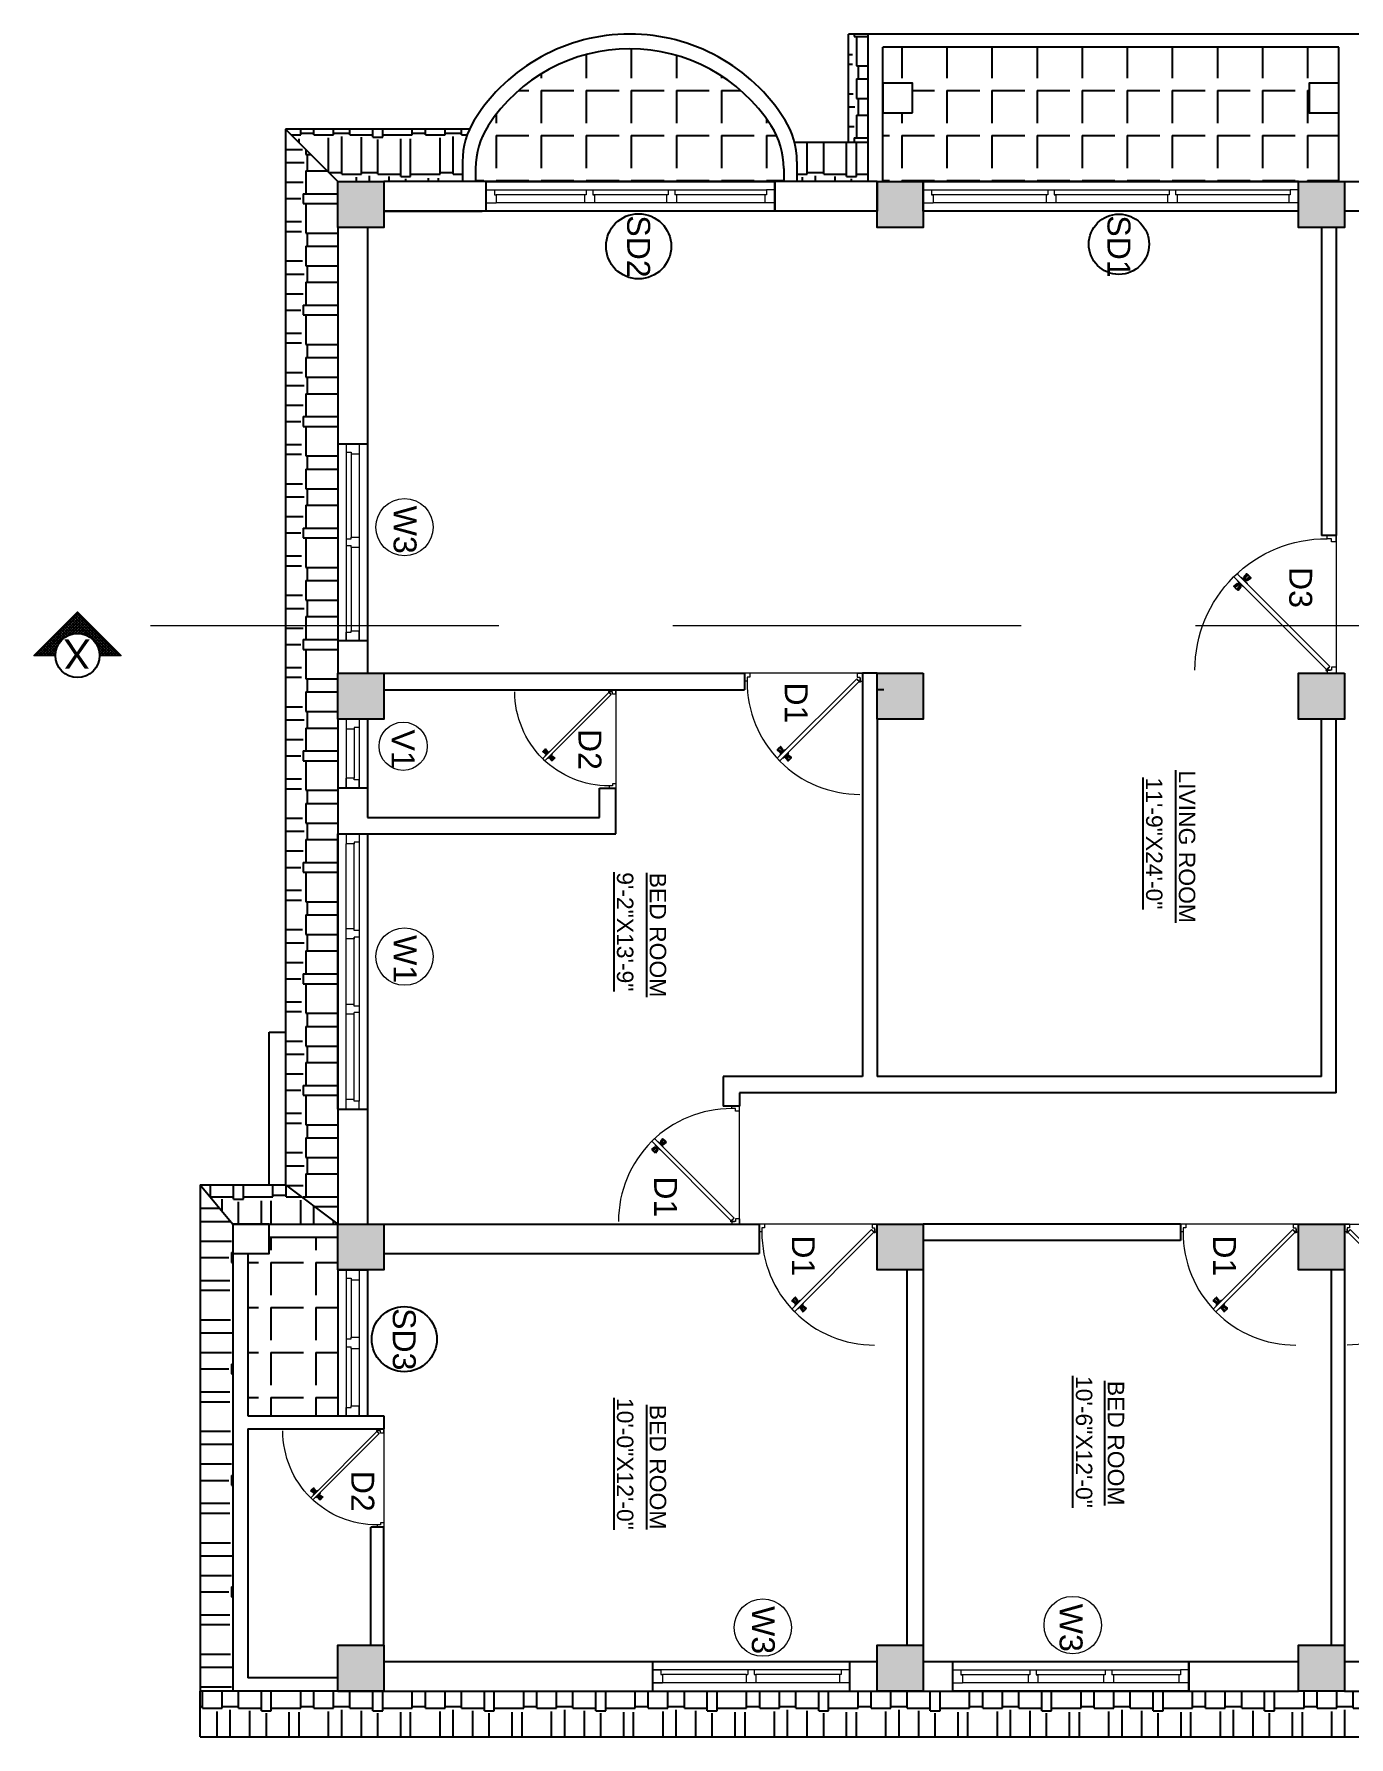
# Model space of a CAD drawing. Header units: inches. Extents: x 1397 to 20304, y -27267 to -746.
# Drawn here: x 16052 to 16453, y -18930 to -18411 of the extents above; entities that cross this region are included whole.
import ezdxf

# ---------------------------------------------------------------- set-up
doc = ezdxf.new("R2010")
doc.units = ezdxf.units.IN
doc.header["$LTSCALE"] = 17
doc.header["$MEASUREMENT"] = 0
doc.linetypes.add('21_FP_00$0$HIDDEN', pattern=[0.375, 0.25, -0.125])
doc.linetypes.add('PHANTOM2', pattern=[1.25, 0.625, -0.125, 0.125, -0.125, 0.125, -0.125])
for name, color, linetype, lineweight in [('25 BOT BAR', 12, 'Continuous', 25), ('aa_section_line', 2, 'PHANTOM2', 13), ('DOOR & WIN', 1, 'Continuous', 25), ('OUTLINE', 1, 'Continuous', 25), ('PUERTAS', 7, 'Continuous', 9), ('TEXT', 231, 'Continuous', 20), ('WINDOW FRAME PLAN', 162, 'Continuous', 18)]:
    doc.layers.add(name, color=color, linetype=linetype, lineweight=lineweight)
doc.layers.add('A-Sect-Iden', color=111, linetype='Continuous')
doc.styles.add('DIMTEXT', font='arial.ttf', dxfattribs={"height": 6})
doc.styles.add('HEADING', font='swissel.ttf')
pattern_1 = [(360, (34998.502, -8445.25), (25.5, 12), [6, -5, 7, -3, 9, -4]), (360, (35004.502, -8444.75), (25.5, 12), [5, -19, 4, -6]), (360, (35016.502, -8446), (25.5, 12), [3, -31]), (90, (34998.502, -8445.25), (-8.5, 12), [11.5, -36.5]), (90, (35004.502, -8445.25), (-8.5, 12), [11.25, -36.75]), (90, (35009.502, -8445.25), (-8.5, 12), [10.5, -37.5]), (90, (35016.502, -8446), (-8.5, 12), [11.5, -36.5]), (90, (35019.502, -8446), (-8.5, 12), [11.5, -36.5]), (90, (35028.502, -8445.25), (-8.5, 12), [11, -37])]
pattern_2 = [(270, (34998.502, -8445.25), (12, -25.5), [6, -5, 7, -3, 9, -4]), (270, (34999.002, -8451.25), (12, -25.5), [5, -19, 4, -6]), (270, (34997.752, -8463.25), (12, -25.5), [3, -31]), (360, (34998.502, -8445.25), (12, 8.5), [11.5, -36.5]), (360, (34998.502, -8451.25), (12, 8.5), [11.25, -36.75]), (360, (34998.502, -8456.25), (12, 8.5), [10.5, -37.5]), (360, (34997.752, -8463.25), (12, 8.5), [11.5, -36.5]), (360, (34997.752, -8466.25), (12, 8.5), [11.5, -36.5]), (360, (34998.502, -8475.25), (12, 8.5), [11, -37])]
pattern_3 = [(270, (36872.581, -8445.25), (13.75, -3e-15), [10, -3.75]), (360, (36872.581, -8445.25), (3e-15, 13.75), [10, -3.75])]

# ---------------------------------------------------------------- blocks, each defined once
blk = doc.blocks.new('ffddd')
at = {"layer": 'DOOR & WIN'}
for p, q in [((-13345.31, -2388.07), (-13345.31, -2316.07)), ((-13336.31, -2316.07), (-13345.31, -2316.07)), ((-13336.31, -2316.07), (-13336.31, -2388.07)), ((-13336.31, -2388.07), (-13345.31, -2388.07)), ((-13336.31, -2388.07), (-13345.31, -2388.07))]:
    blk.add_line(p, q, dxfattribs=at)
at = {"layer": 'WINDOW FRAME PLAN'}
for p, q in [((-13342.81, -2316.07), (-13342.81, -2318.57)), ((-13338.81, -2316.07), (-13338.81, -2319.07)), ((-13342.81, -2385.57), (-13342.81, -2318.57)), ((-13342.81, -2318.57), (-13341.31, -2318.57)), ((-13341.31, -2318.57), (-13341.31, -2319.07)), ((-13341.31, -2319.07), (-13341.31, -2339.57)), ((-13341.31, -2319.07), (-13338.81, -2319.07)), ((-13338.81, -2319.07), (-13338.81, -2385.07)), ((-13342.81, -2339.57), (-13341.31, -2339.57)), ((-13342.81, -2341.57), (-13341.31, -2341.57)), ((-13341.31, -2339.07), (-13338.81, -2339.07)), ((-13341.31, -2341.57), (-13341.31, -2342.07)), ((-13341.31, -2341.57), (-13341.31, -2362.57)), ((-13341.31, -2342.07), (-13338.81, -2342.07)), ((-13342.81, -2362.57), (-13341.31, -2362.57)), ((-13341.31, -2362.07), (-13338.81, -2362.07)), ((-13341.31, -2362.57), (-13341.31, -2362.07)), ((-13342.81, -2364.57), (-13341.31, -2364.57)), ((-13341.31, -2364.57), (-13341.31, -2385.57)), ((-13341.31, -2365.07), (-13338.81, -2365.07)), ((-13342.81, -2388.07), (-13342.81, -2385.57)), ((-13342.81, -2385.57), (-13341.31, -2385.57)), ((-13341.31, -2385.07), (-13338.81, -2385.07)), ((-13341.31, -2385.57), (-13341.31, -2385.07)), ((-13338.81, -2388.07), (-13338.81, -2385.07))]:
    blk.add_line(p, q, dxfattribs=at)
blk = doc.blocks.new('3ft')
at = {"layer": 'PUERTAS', "color": 6}
for p, q in [((1.01, 2.52), (25.23, 26.74)), ((26.05, 25.92), (25.23, 26.74)), ((26.05, 25.92), (1.77, 1.64)), ((0, 2.4), (0, 0)), ((0.72, 2.4), (0, 2.4)), ((1.6, 0), (0, 0)), ((0.72, 1.52), (0.72, 2.44)), ((0.8, 1.52), (0.72, 1.52)), ((0.8, 1.52), (0.8, 2.41)), ((0.8, 1.2), (0.8, 1.52)), ((1.6, 1.2), (0.8, 1.2)), ((1.57, 1.84), (0.94, 2.47)), ((1.63, 1.89), (0.97, 2.55)), ((1.63, 1.89), (1.57, 1.84)), ((1.77, 1.64), (1.57, 1.84)), ((1.6, 0), (1.6, 1.2)), ((34.4, 0), (34.4, 1.2)), ((34.4, 1.2), (35.2, 1.2)), ((34.4, 0), (36, 0)), ((35.2, 1.2), (35.2, 2.4)), ((35.2, 2.4), (36, 2.4)), ((36, 0), (36, 2.4))]:
    blk.add_line(p, q, dxfattribs=at)
at = {"layer": 'PUERTAS', "color": 1}
for p, q in [((21.67, 25.73), (22.17, 26.23)), ((21.7, 25.82), (22.14, 26.26)), ((22.58, 26.7), (22.14, 26.26)), ((22.67, 26.73), (22.17, 26.23)), ((22.61, 26.67), (22.58, 26.7)), ((23.45, 25.91), (22.79, 26.73)), ((22.49, 24.95), (21.67, 25.61)), ((21.73, 25.79), (21.7, 25.82)), ((22.6, 24.96), (23.02, 25.38)), ((22.61, 24.25), (22.92, 24.72)), ((22.62, 24.13), (22.61, 24.14)), ((22.7, 25.07), (22.71, 25.06)), ((22.82, 25.06), (23.08, 25.32)), ((22.94, 24.95), (22.83, 25.07)), ((22.92, 24.72), (22.92, 24.72)), ((22.93, 24.94), (23.19, 25.21)), ((22.93, 24.84), (22.93, 24.83)), ((23.44, 25.81), (23.02, 25.38)), ((23.34, 25.58), (23.08, 25.32)), ((23.46, 25.47), (23.19, 25.21)), ((23.33, 25.7), (23.34, 25.69)), ((23.45, 25.46), (23.33, 25.57)), ((23.44, 23.31), (23.45, 23.3)), ((23.56, 23.3), (24.03, 23.61)), ((23.57, 25.47), (23.57, 25.47)), ((24.15, 25.79), (23.68, 25.48)), ((23.68, 25.48), (23.68, 25.48)), ((24.03, 23.61), (24.03, 23.62)), ((24.14, 23.62), (24.14, 23.62)), ((24.25, 23.62), (24.51, 23.89)), ((24.27, 25.78), (24.26, 25.79)), ((24.26, 23.29), (24.69, 23.71)), ((24.26, 23.63), (24.37, 23.52)), ((24.26, 23.18), (24.92, 22.37)), ((24.37, 23.52), (24.63, 23.77)), ((24.37, 23.4), (24.37, 23.4)), ((24.78, 24.15), (24.51, 23.89)), ((24.89, 24.03), (24.63, 23.77)), ((25.11, 24.14), (24.69, 23.71)), ((24.77, 24.14), (24.88, 24.03)), ((24.79, 24.38), (24.78, 24.37)), ((24.78, 24.26), (24.78, 24.26)), ((25.1, 24.84), (24.79, 24.38)), ((25, 24.03), (25, 24.03)), ((25.04, 22.36), (25.54, 22.86)), ((25.09, 24.96), (25.1, 24.95)), ((25.1, 22.42), (25.13, 22.39)), ((25.13, 22.39), (25.57, 22.83)), ((25.22, 24.14), (26.03, 23.48)), ((26.04, 23.37), (25.54, 22.86)), ((26.01, 23.27), (25.57, 22.83)), ((25.98, 23.3), (26.01, 23.27))]:
    blk.add_line(p, q, dxfattribs=at)
at = {"layer": 'PUERTAS', "color": 8}
for p, q in [((22.13, 26.28), (21.98, 26.13)), ((22.88, 25.24), (22.01, 26.06)), ((22.13, 26.28), (22.27, 26.42)), ((22.29, 26.41), (22.27, 26.42)), ((23.16, 25.52), (22.34, 26.39)), ((23.3, 25.66), (22.5, 26.56)), ((23.41, 25.77), (22.65, 26.71)), ((23.46, 25.83), (22.72, 26.75)), ((22.57, 24.94), (21.65, 25.68)), ((22.63, 24.99), (21.69, 25.75)), ((22.74, 25.1), (21.84, 25.9)), ((22.69, 24.32), (23.02, 24.83)), ((22.95, 24.96), (22.84, 25.07)), ((22.98, 24.99), (22.86, 25.1)), ((23.03, 25.04), (22.91, 25.15)), ((22.91, 24.53), (23.1, 24.91)), ((23.11, 25.12), (22.99, 25.23)), ((23.13, 24.76), (23.18, 24.99)), ((23.28, 25.3), (23.17, 25.41)), ((23.36, 25.37), (23.25, 25.49)), ((23.31, 24.94), (23.28, 25.08)), ((23.41, 25.43), (23.3, 25.54)), ((23.46, 25.09), (23.32, 25.13)), ((23.44, 25.45), (23.33, 25.56)), ((23.64, 25.27), (23.41, 25.22)), ((23.87, 25.49), (23.49, 25.3)), ((24.08, 25.71), (23.57, 25.38)), ((23.63, 23.38), (24.14, 23.72)), ((23.84, 23.6), (24.22, 23.79)), ((24.07, 23.82), (24.3, 23.88)), ((24.25, 24), (24.39, 23.97)), ((24.25, 23.26), (24.99, 22.34)), ((24.27, 23.64), (24.38, 23.53)), ((24.3, 23.67), (24.41, 23.56)), ((24.3, 23.32), (25.06, 22.38)), ((24.35, 23.72), (24.46, 23.61)), ((24.4, 24.15), (24.43, 24.01)), ((24.41, 23.43), (25.2, 22.53)), ((24.43, 23.8), (24.54, 23.69)), ((24.58, 24.33), (24.52, 24.1)), ((24.55, 23.57), (25.37, 22.7)), ((24.6, 23.97), (24.72, 23.86)), ((24.8, 24.56), (24.61, 24.18)), ((25.02, 24.77), (24.68, 24.26)), ((24.68, 24.05), (24.79, 23.94)), ((24.73, 24.1), (24.85, 23.99)), ((24.76, 24.13), (24.87, 24.02)), ((24.83, 23.85), (25.7, 23.03)), ((24.97, 23.99), (25.87, 23.2)), ((25.08, 24.1), (26.02, 23.34)), ((25.14, 24.15), (26.06, 23.41)), ((25.58, 22.82), (25.43, 22.67)), ((25.58, 22.82), (25.73, 22.97)), ((25.72, 22.98), (25.73, 22.97)), ((0, 0), (36, 0))]:
    blk.add_line(p, q, dxfattribs=at)
at = {"layer": 'PUERTAS', "color": 2}
for p, q in [((21.99, 26.11), (21.98, 26.13)), ((25.42, 22.68), (25.43, 22.67))]:
    blk.add_line(p, q, dxfattribs=at)
at = {"layer": 'PUERTAS', "color": 6}
for radius in [0.155, 0.0752]:
    blk.add_circle((0.82, 2.56), radius, dxfattribs=at)
blk.add_arc((0.82, 2.56), 34.38, 359.7285, 90.0333, dxfattribs=at)
at = {"layer": 'PUERTAS', "color": 1}
for centre, start, end in [((22.73, 26.68), 38.9236, 135), ((22.54, 25.01), 231.0764, 315), ((22.67, 24.2), 135, 225), ((22.77, 25.12), 225, 315), ((22.99, 24.89), 135, 219.7428), ((22.87, 24.78), 315, 39.7428), ((23.28, 25.63), 315, 45), ((23.39, 25.86), 315, 38.9236), ((23.51, 23.36), 225, 315), ((23.51, 25.41), 50.2572, 135), ((23.62, 25.53), 230.2572, 315), ((24.09, 23.56), 50.2572, 135), ((24.2, 23.68), 230.2572, 315), ((24.2, 25.73), 45, 135), ((24.32, 23.23), 135, 218.9236), ((24.42, 23.46), 135, 225), ((24.84, 24.31), 135, 219.7428), ((24.72, 24.21), 315, 39.7428), ((24.94, 23.98), 45, 135), ((24.98, 22.42), 218.9236, 315), ((25.04, 24.89), 315, 45), ((25.17, 24.08), 51.0764, 135), ((25.98, 23.42), 315, 51.0764)]:
    blk.add_arc(centre, 0.08, start, end, dxfattribs=at)
blk = doc.blocks.new('*U2802')
at = {"color": 3, "xscale": -1}
blk.add_blockref('3ft', (42, 0), dxfattribs=at)
blk = doc.blocks.new('*U3029')
at = {"layer": 'PUERTAS', "color": 2}
for p, q in [((11.61, 30.24), (12.57, 31.2)), ((40.83, 2.94), (12.57, 31.2)), ((11.61, 30.24), (39.94, 1.92)), ((12.35, 26.47), (12.33, 26.45)), ((16.34, 30.46), (16.36, 30.48)), ((0, 0), (0, 2.8)), ((0.93, 2.8), (0, 2.8)), ((1.87, 0), (0, 0)), ((0.93, 1.4), (0.93, 2.8)), ((1.87, 1.4), (0.93, 1.4)), ((1.87, 0), (1.87, 1.4)), ((39.94, 1.92), (40.16, 2.14)), ((40.1, 2.21), (40.86, 2.97)), ((40.1, 2.21), (40.16, 2.14)), ((40.13, 0), (40.13, 1.4)), ((40.13, 1.4), (41.07, 1.4)), ((40.13, 0), (42, 0)), ((40.16, 2.14), (40.9, 2.88)), ((41.07, 1.77), (41.07, 2.81)), ((41.07, 1.4), (41.07, 1.77)), ((41.07, 1.77), (41.16, 1.77)), ((41.16, 1.77), (41.16, 2.85)), ((41.16, 2.8), (42, 2.8)), ((42, 2.8), (42, 0))]:
    blk.add_line(p, q, dxfattribs=at)
at = {"layer": 'PUERTAS', "color": 8}
for p, q in [((14.63, 30.14), (15.5, 31.21)), ((12.67, 28.18), (11.59, 27.31)), ((12.74, 28.12), (11.65, 27.23)), ((12.87, 27.99), (11.82, 27.06)), ((12, 26.81), (11.98, 26.79)), ((12.15, 26.62), (11.98, 26.79)), ((13.04, 27.82), (12.01, 26.87)), ((12.15, 26.62), (12.33, 26.45)), ((13.36, 27.5), (12.4, 26.48)), ((13.52, 27.34), (12.6, 26.28)), ((13.65, 27.21), (12.77, 26.11)), ((12.82, 28.9), (13.2, 28.3)), ((13.71, 27.14), (12.84, 26.06)), ((13.12, 28.15), (12.99, 28.02)), ((13.14, 28.12), (13.01, 27.99)), ((13.06, 28.65), (13.29, 28.21)), ((13.2, 28.06), (13.07, 27.93)), ((13.3, 27.97), (13.17, 27.84)), ((13.33, 28.39), (13.39, 28.12)), ((13.5, 27.76), (13.37, 27.63)), ((13.59, 27.67), (13.46, 27.54)), ((13.54, 28.18), (13.49, 28.01)), ((13.65, 27.61), (13.52, 27.48)), ((13.71, 28), (13.54, 27.96)), ((13.68, 27.58), (13.55, 27.45)), ((13.92, 27.79), (13.65, 27.86)), ((14.18, 27.53), (13.75, 27.76)), ((14.43, 27.28), (13.83, 27.67)), ((13.91, 29.99), (14.5, 29.61)), ((14.16, 29.74), (14.59, 29.52)), ((14.42, 29.48), (14.69, 29.42)), ((14.63, 29.27), (14.8, 29.31)), ((14.66, 29.69), (14.79, 29.82)), ((14.68, 29.66), (14.82, 29.79)), ((14.69, 30.07), (15.57, 31.16)), ((14.74, 29.6), (14.87, 29.73)), ((14.8, 29.09), (14.85, 29.26)), ((14.82, 29.94), (15.74, 30.99)), ((14.84, 29.51), (14.97, 29.64)), ((15.01, 28.89), (14.95, 29.16)), ((14.98, 29.77), (15.94, 30.79)), ((15.04, 29.3), (15.17, 29.43)), ((15.28, 28.62), (15.05, 29.06)), ((15.14, 29.21), (15.27, 29.34)), ((15.52, 28.37), (15.14, 28.97)), ((15.2, 29.15), (15.33, 29.28)), ((15.22, 29.12), (15.35, 29.25)), ((15.31, 29.45), (16.33, 30.41)), ((15.47, 29.29), (16.52, 30.21)), ((15.6, 29.16), (16.69, 30.04)), ((15.67, 29.09), (16.75, 29.96)), ((15.99, 30.81), (16.01, 30.83)), ((16.19, 30.65), (16.01, 30.83)), ((16.19, 30.65), (16.36, 30.48)), ((0, 0), (42, 0))]:
    blk.add_line(p, q, dxfattribs=at)
at = {"layer": 'PUERTAS', "color": 1}
for p, q in [((14.64, 30.23), (15.41, 31.18)), ((15.55, 31.19), (16.13, 30.6)), ((11.62, 27.26), (12.21, 26.67)), ((12.58, 28.16), (11.63, 27.4)), ((11.69, 27.19), (11.66, 27.15)), ((11.66, 27.15), (12.17, 26.64)), ((12.69, 26.12), (12.17, 26.64)), ((12.79, 26.09), (12.21, 26.67)), ((12.72, 26.16), (12.69, 26.12)), ((12.7, 28.16), (13.2, 27.66)), ((12.73, 29.12), (12.72, 29.11)), ((12.72, 28.98), (13.08, 28.44)), ((12.83, 28.03), (12.84, 28.04)), ((13.7, 27.04), (12.93, 26.09)), ((12.97, 28.04), (13.27, 27.74)), ((13.11, 28.16), (12.98, 28.03)), ((13.08, 28.44), (13.08, 28.43)), ((13.09, 28.3), (13.09, 28.3)), ((13.09, 28.17), (13.4, 27.87)), ((13.69, 27.17), (13.2, 27.66)), ((13.57, 27.43), (13.27, 27.74)), ((13.71, 27.56), (13.4, 27.87)), ((13.69, 27.57), (13.56, 27.44)), ((13.56, 27.3), (13.57, 27.3)), ((13.69, 30.08), (13.7, 30.09)), ((13.83, 30.09), (14.37, 29.73)), ((13.83, 27.55), (13.84, 27.56)), ((13.97, 27.54), (13.96, 27.55)), ((14.51, 27.19), (13.97, 27.54)), ((14.37, 29.73), (14.38, 29.72)), ((14.51, 29.72), (14.5, 29.72)), ((14.63, 29.71), (14.94, 29.41)), ((14.65, 27.2), (14.64, 27.19)), ((14.65, 30.11), (15.14, 29.61)), ((14.65, 29.7), (14.78, 29.83)), ((14.78, 29.98), (14.77, 29.97)), ((14.77, 29.84), (15.07, 29.54)), ((15.25, 29.1), (14.94, 29.41)), ((15.37, 29.24), (15.07, 29.54)), ((15.64, 29.12), (15.14, 29.61)), ((15.23, 29.11), (15.36, 29.24)), ((15.25, 28.97), (15.25, 28.97)), ((15.26, 28.84), (15.25, 28.84)), ((15.62, 28.3), (15.26, 28.84)), ((15.51, 29.24), (15.5, 29.24)), ((15.61, 28.15), (15.62, 28.16)), ((15.62, 31.12), (15.65, 31.15)), ((15.65, 31.15), (16.17, 30.63)), ((15.76, 29.11), (16.71, 29.88)), ((16.72, 30.01), (16.13, 30.6)), ((16.68, 30.12), (16.17, 30.63)), ((16.65, 30.09), (16.68, 30.12))]:
    blk.add_line(p, q, dxfattribs=at)
at = {"layer": 'PUERTAS', "color": 2}
for radius in [0.181, 0.0878]:
    blk.add_circle((41.04, 2.99), radius, dxfattribs=at)
at = {"layer": 'PUERTAS', "color": 8}
blk.add_arc((41.04, 2.99), 40.11, 89.9667, 180.2715, dxfattribs=at)
at = {"layer": 'PUERTAS', "color": 1}
for centre, start, end in [((15.48, 31.12), 45, 141.0764), ((11.69, 27.33), 128.9236, 225), ((12.63, 28.09), 45, 128.9236), ((12.79, 29.04), 135, 225), ((12.86, 26.15), 225, 321.0764), ((12.9, 27.97), 45, 135), ((13.16, 28.24), 140.2572, 225), ((13.02, 28.36), 320.2572, 45), ((13.5, 27.37), 315, 45), ((13.62, 27.1), 321.0764, 45), ((13.76, 30.02), 45, 135), ((13.77, 27.63), 225, 309.7428), ((13.9, 27.49), 45, 129.7428), ((14.44, 29.79), 225, 309.7428), ((14.57, 29.65), 45, 129.7428), ((14.58, 27.25), 225, 315), ((14.71, 30.17), 141.0764, 225), ((14.84, 29.91), 135, 225), ((15.32, 28.91), 140.2572, 225), ((15.18, 29.03), 320.2572, 45), ((15.44, 29.3), 225, 315), ((15.55, 28.23), 315, 45), ((15.7, 29.18), 225, 308.9236)]:
    blk.add_arc(centre, 0.0933, start, end, dxfattribs=at)
blk = doc.blocks.new("5'")
at = {"layer": 'WINDOW FRAME PLAN'}
for p, q in [((10026.35, -7897.24), (10086.35, -7897.24)), ((10026.35, -7897.24), (10026.35, -7901.24)), ((10026.35, -7897.24), (10029.35, -7897.24)), ((10028.85, -7901.24), (10028.85, -7899.74)), ((10028.85, -7899.74), (10029.35, -7899.74)), ((10029.35, -7899.74), (10029.35, -7897.24)), ((10029.35, -7899.74), (10054.85, -7899.74)), ((10054.85, -7899.74), (10054.85, -7897.24)), ((10054.85, -7897.24), (10057.85, -7897.24)), ((10055.35, -7899.74), (10054.85, -7899.74)), ((10055.35, -7901.24), (10055.35, -7899.74)), ((10057.35, -7901.24), (10057.35, -7899.74)), ((10057.85, -7899.74), (10057.35, -7899.74)), ((10057.85, -7899.74), (10057.85, -7897.24)), ((10057.85, -7899.74), (10083.35, -7899.74)), ((10086.35, -7897.24), (10083.35, -7897.24)), ((10083.35, -7899.74), (10083.35, -7897.24)), ((10083.85, -7899.74), (10083.35, -7899.74)), ((10083.85, -7901.24), (10083.85, -7899.74)), ((10086.35, -7897.24), (10086.35, -7901.24)), ((10026.35, -7901.24), (10086.35, -7901.24)), ((10026.35, -7901.24), (10028.85, -7901.24)), ((10086.35, -7901.24), (10083.85, -7901.24))]:
    blk.add_line(p, q, dxfattribs=at)
blk = doc.blocks.new('DFFDFD')
at = {"layer": 'DOOR & WIN'}
for p, q in [((-13646.78, -2252.33), (-13646.78, -2168.33)), ((-13637.78, -2168.33), (-13646.78, -2168.33)), ((-13637.78, -2168.33), (-13637.78, -2252.33)), ((-13637.78, -2252.33), (-13646.78, -2252.33)), ((-13637.78, -2252.33), (-13646.78, -2252.33))]:
    blk.add_line(p, q, dxfattribs=at)
at = {"layer": 'WINDOW FRAME PLAN'}
for p, q in [((-13644.28, -2168.33), (-13644.28, -2170.83)), ((-13644.28, -2249.83), (-13644.28, -2170.83)), ((-13644.28, -2170.83), (-13642.78, -2170.83)), ((-13642.78, -2170.83), (-13642.78, -2171.33)), ((-13642.78, -2171.33), (-13642.78, -2197.83)), ((-13642.78, -2171.33), (-13640.28, -2171.33)), ((-13640.28, -2168.33), (-13640.28, -2171.33)), ((-13640.28, -2171.33), (-13640.28, -2249.33)), ((-13642.78, -2197.33), (-13640.28, -2197.33)), ((-13644.28, -2197.83), (-13642.78, -2197.83)), ((-13644.28, -2199.83), (-13642.78, -2199.83)), ((-13642.78, -2199.83), (-13642.78, -2200.33)), ((-13642.78, -2199.83), (-13642.78, -2220.83)), ((-13642.78, -2200.33), (-13640.28, -2200.33)), ((-13644.28, -2220.83), (-13642.78, -2220.83)), ((-13644.28, -2222.83), (-13642.78, -2222.83)), ((-13642.78, -2220.33), (-13640.28, -2220.33)), ((-13642.78, -2220.83), (-13642.78, -2220.33)), ((-13642.78, -2222.83), (-13642.78, -2249.33)), ((-13642.78, -2223.33), (-13640.28, -2223.33)), ((-13644.28, -2252.33), (-13644.28, -2249.83)), ((-13644.28, -2249.83), (-13642.78, -2249.83)), ((-13642.78, -2249.33), (-13640.28, -2249.33)), ((-13642.78, -2249.83), (-13642.78, -2249.33)), ((-13640.28, -2252.33), (-13640.28, -2249.33))]:
    blk.add_line(p, q, dxfattribs=at)
blk = doc.blocks.new('*U3086')
at = {"color": 3}
blk.add_blockref('3ft', (0, 0), dxfattribs=at)
blk = doc.blocks.new('2ft6in')
at = {"layer": 'PUERTAS', "color": 2}
for p, q in [((0.84, 2.1), (21.02, 22.28)), ((21.71, 21.6), (1.47, 1.37)), ((18.33, 21.76), (18.31, 21.77)), ((21.71, 21.6), (21.02, 22.28)), ((21.18, 18.9), (21.2, 18.89)), ((0, 2), (0, 0)), ((0.6, 2), (0, 2)), ((1.33, 0), (0, 0)), ((0.6, 1.26), (0.6, 2.04)), ((0.67, 1.26), (0.6, 1.26)), ((0.67, 1.26), (0.67, 2.01)), ((0.67, 1), (0.67, 1.26)), ((1.33, 1), (0.67, 1)), ((1.31, 1.53), (0.79, 2.06)), ((1.36, 1.58), (0.81, 2.12)), ((1.36, 1.58), (1.31, 1.53)), ((1.47, 1.37), (1.31, 1.53)), ((1.33, 0), (1.33, 1)), ((28.67, 0), (28.67, 1)), ((28.67, 1), (29.33, 1)), ((28.67, 0), (30, 0)), ((29.33, 1), (29.33, 2)), ((29.33, 2), (30, 2)), ((30, 0), (30, 2))]:
    blk.add_line(p, q, dxfattribs=at)
at = {"layer": 'PUERTAS', "color": 8}
for p, q in [((18.81, 20.78), (18.04, 21.4)), ((18.86, 20.83), (18.08, 21.46)), ((18.95, 20.92), (18.2, 21.58)), ((18.44, 21.9), (18.31, 21.77)), ((19.07, 21.03), (18.34, 21.72)), ((18.44, 21.9), (18.56, 22.02)), ((18.58, 22.01), (18.56, 22.02)), ((19.3, 21.26), (18.61, 22)), ((19.42, 21.38), (18.75, 22.14)), ((19.51, 21.48), (18.88, 22.26)), ((19.55, 21.53), (18.93, 22.3)), ((19.13, 20.8), (19.03, 20.9)), ((19.15, 20.82), (19.05, 20.92)), ((19.19, 20.87), (19.1, 20.96)), ((19.25, 20.93), (19.16, 21.02)), ((19.28, 20.63), (19.32, 20.83)), ((19.4, 21.08), (19.31, 21.17)), ((19.47, 21.15), (19.38, 21.24)), ((19.43, 20.78), (19.4, 20.9)), ((19.51, 21.19), (19.42, 21.28)), ((19.55, 20.91), (19.43, 20.94)), ((19.53, 21.21), (19.44, 21.3)), ((19.7, 21.06), (19.51, 21.01)), ((19.89, 21.24), (19.58, 21.08)), ((20.07, 21.42), (19.64, 21.15)), ((18.91, 20.27), (19.19, 20.69)), ((19.09, 20.44), (19.25, 20.76)), ((19.69, 19.49), (20.12, 19.76)), ((19.87, 19.67), (20.18, 19.83)), ((20.06, 19.85), (20.25, 19.9)), ((20.21, 20), (20.33, 19.97)), ((20.21, 19.38), (20.83, 18.61)), ((20.23, 19.7), (20.32, 19.61)), ((20.25, 19.72), (20.34, 19.63)), ((20.25, 19.43), (20.88, 18.65)), ((20.29, 19.76), (20.38, 19.67)), ((20.33, 20.13), (20.36, 20.01)), ((20.34, 19.53), (21, 18.77)), ((20.36, 19.83), (20.45, 19.74)), ((20.48, 20.28), (20.44, 20.08)), ((20.46, 19.64), (21.14, 18.91)), ((20.5, 19.98), (20.6, 19.89)), ((20.67, 20.47), (20.51, 20.15)), ((20.85, 20.64), (20.57, 20.22)), ((20.57, 20.04), (20.66, 19.95)), ((20.61, 20.09), (20.7, 19.99)), ((20.63, 20.11), (20.72, 20.01)), ((20.69, 19.87), (21.42, 19.19)), ((20.81, 19.99), (21.56, 19.33)), ((20.9, 20.08), (21.68, 19.45)), ((20.95, 20.13), (21.72, 19.51)), ((21.32, 19.01), (21.2, 18.89)), ((21.32, 19.01), (21.44, 19.14)), ((21.43, 19.15), (21.44, 19.14)), ((0, 0), (30, 0))]:
    blk.add_line(p, q, dxfattribs=at)
at = {"layer": 'PUERTAS', "color": 1}
for p, q in [((18.06, 21.44), (18.48, 21.86)), ((18.74, 20.79), (18.06, 21.34)), ((18.08, 21.51), (18.45, 21.88)), ((18.11, 21.49), (18.08, 21.51)), ((18.82, 22.25), (18.45, 21.88)), ((18.9, 22.28), (18.48, 21.86)), ((18.84, 22.23), (18.82, 22.25)), ((18.83, 20.8), (19.18, 21.15)), ((18.92, 20.89), (18.93, 20.88)), ((19.54, 21.59), (18.99, 22.27)), ((19.02, 20.88), (19.24, 21.1)), ((19.12, 20.8), (19.03, 20.89)), ((19.11, 20.79), (19.33, 21.01)), ((19.54, 21.5), (19.18, 21.15)), ((19.45, 21.31), (19.24, 21.1)), ((19.55, 21.22), (19.33, 21.01)), ((19.45, 21.41), (19.45, 21.41)), ((19.54, 21.22), (19.45, 21.31)), ((19.64, 21.23), (19.64, 21.23)), ((19.74, 21.24), (19.73, 21.23)), ((20.12, 21.49), (19.74, 21.24)), ((20.22, 21.48), (20.22, 21.49)), ((20.91, 20.8), (20.91, 20.79)), ((18.84, 20.21), (19.1, 20.6)), ((18.85, 20.11), (18.84, 20.12)), ((19.1, 20.7), (19.11, 20.69)), ((19.1, 20.6), (19.1, 20.6)), ((19.53, 19.43), (19.54, 19.42)), ((19.64, 19.42), (20.02, 19.67)), ((20.02, 19.67), (20.03, 19.68)), ((20.12, 19.68), (20.12, 19.68)), ((20.21, 19.69), (20.43, 19.9)), ((20.22, 19.41), (20.57, 19.76)), ((20.22, 19.69), (20.31, 19.6)), ((20.22, 19.32), (20.76, 18.64)), ((20.31, 19.6), (20.52, 19.81)), ((20.31, 19.5), (20.31, 19.5)), ((20.65, 20.12), (20.43, 19.9)), ((20.74, 20.03), (20.52, 19.81)), ((20.93, 20.11), (20.57, 19.76)), ((20.64, 20.11), (20.73, 20.02)), ((20.66, 20.31), (20.65, 20.31)), ((20.65, 20.21), (20.65, 20.22)), ((20.91, 20.7), (20.66, 20.31)), ((20.84, 20.02), (20.83, 20.03)), ((20.86, 18.63), (21.28, 19.05)), ((20.91, 18.68), (20.94, 18.66)), ((20.94, 18.66), (21.31, 19.03)), ((21.02, 20.12), (21.7, 19.57)), ((21.7, 19.47), (21.28, 19.05)), ((21.67, 19.4), (21.31, 19.03)), ((21.65, 19.42), (21.67, 19.4))]:
    blk.add_line(p, q, dxfattribs=at)
at = {"layer": 'PUERTAS', "color": 2}
for radius in [0.129, 0.0627]:
    blk.add_circle((0.68, 2.14), radius, dxfattribs=at)
at = {"layer": 'PUERTAS', "color": 8}
blk.add_arc((0.68, 2.14), 28.65, 359.7285, 90.0333, dxfattribs=at)
at = {"layer": 'PUERTAS', "color": 1}
for centre, start, end in [((18.78, 20.84), 231.0764, 315), ((18.94, 22.23), 38.9236, 135), ((18.97, 20.93), 225, 315), ((19.16, 20.74), 135, 219.7428), ((19.4, 21.36), 315, 45), ((19.49, 21.55), 315, 38.9236), ((19.6, 21.18), 50.2572, 135), ((19.68, 21.28), 230.2572, 315), ((20.17, 21.44), 45, 135), ((20.87, 20.75), 315, 45), ((18.89, 20.16), 135, 225), ((19.06, 20.65), 315, 39.7428), ((19.59, 19.47), 225, 315), ((20.07, 19.63), 50.2572, 135), ((20.16, 19.73), 230.2572, 315), ((20.27, 19.36), 135, 218.9236), ((20.35, 19.55), 135, 225), ((20.7, 20.26), 135, 219.7428), ((20.6, 20.17), 315, 39.7428), ((20.78, 19.98), 45, 135), ((20.82, 18.68), 218.9236, 315), ((20.98, 20.07), 51.0764, 135), ((21.65, 19.52), 315, 51.0764)]:
    blk.add_arc(centre, 0.0667, start, end, dxfattribs=at)
blk = doc.blocks.new('*U3074')
at = {"color": 3}
blk.add_blockref('2ft6in', (0, 0), dxfattribs=at)

msp = doc.modelspace()

# ---------------------------------------------------------------- hatches: boundary and pattern name
at = {"layer": 'A-Sect-Iden', "ltscale": 0.5}
h = msp.add_hatch(dxfattribs=at)
h.set_pattern_fill('ANSI37', color=2, scale=5, angle=270, style=0)
h.set_pattern_definition([(315, (9883.3921, 7248.97844), (0.441941738, 0.441941738), []), (45, (9883.3921, 7248.97844), (-0.441941738, 0.441941738), [])])
h.paths.add_polyline_path([(16058.16, -18600.1), (16051.67, -18600.1), (16064.91, -18586.85), (16078.15, -18600.1), (16071.66, -18600.1, 1)])
at = {"layer": 'DOOR & WIN'}
h = msp.add_hatch(color=256, dxfattribs=at)
h.dxf.hatch_style = 1
h.paths.add_polyline_path([(16158.34, -18469.54), (16158.34, -18455.54), (16144.34, -18455.54), (16144.34, -18469.54)])
h = msp.add_hatch(color=256, dxfattribs=at)
h.dxf.hatch_style = 1
h.paths.add_polyline_path([(16322.86, -18469.54), (16322.86, -18455.54), (16308.86, -18455.54), (16308.86, -18469.54)])
h = msp.add_hatch(color=256, dxfattribs=at)
h.dxf.hatch_style = 1
h.paths.add_polyline_path([(16451.34, -18469.54), (16451.34, -18455.54), (16437.34, -18455.54), (16437.34, -18469.54)])
h = msp.add_hatch(color=256, dxfattribs=at)
h.dxf.hatch_style = 1
h.paths.add_polyline_path([(16158.34, -18619.54), (16158.34, -18605.54), (16144.34, -18605.54), (16144.34, -18619.54)])
h = msp.add_hatch(color=256, dxfattribs=at)
h.dxf.hatch_style = 1
h.paths.add_polyline_path([(16322.86, -18619.54), (16322.86, -18605.54), (16308.86, -18605.54), (16308.86, -18619.54)])
h = msp.add_hatch(color=256, dxfattribs=at)
h.dxf.hatch_style = 1
h.paths.add_polyline_path([(16451.34, -18619.54), (16451.34, -18605.54), (16437.34, -18605.54), (16437.34, -18619.54)])
h = msp.add_hatch(color=256, dxfattribs=at)
h.dxf.hatch_style = 1
h.paths.add_polyline_path([(16158.34, -18787.54), (16158.34, -18773.54), (16144.34, -18773.54), (16144.34, -18787.54)])
h = msp.add_hatch(color=256, dxfattribs=at)
h.dxf.hatch_style = 1
h.paths.add_polyline_path([(16322.86, -18787.54), (16322.86, -18773.54), (16308.86, -18773.54), (16308.86, -18787.54)])
h = msp.add_hatch(color=256, dxfattribs=at)
h.dxf.hatch_style = 1
h.paths.add_polyline_path([(16451.34, -18787.54), (16451.34, -18773.54), (16437.34, -18773.54), (16437.34, -18787.54)])
h = msp.add_hatch(color=256, dxfattribs=at)
h.dxf.hatch_style = 1
h.paths.add_polyline_path([(16158.34, -18916), (16158.34, -18902), (16144.34, -18902), (16144.34, -18916)])
h = msp.add_hatch(color=256, dxfattribs=at)
h.dxf.hatch_style = 1
h.paths.add_polyline_path([(16322.86, -18916), (16322.86, -18902), (16308.86, -18902), (16308.86, -18916)])
h = msp.add_hatch(color=256, dxfattribs=at)
h.dxf.hatch_style = 1
h.paths.add_polyline_path([(16451.34, -18916), (16451.34, -18902), (16437.34, -18902), (16437.34, -18916)])
at = {"layer": 'OUTLINE'}
h = msp.add_hatch(dxfattribs=at)
h.set_pattern_fill('AR-RSHKE', color=8, angle=270)
h.set_pattern_definition(pattern_2)
h.paths.add_polyline_path([(16306.1, -18443.54), (16306.1, -18410.54), (16300.1, -18410.54), (16300.1, -18443.54)])
h = msp.add_hatch(dxfattribs=at)
h.set_pattern_fill('ANGLE', color=8, scale=50, angle=270)
h.set_pattern_definition(pattern_3)
h.paths.add_polyline_path([(16310.6, -18414.54), (16310.6, -18425.54), (16319.6, -18425.54), (16319.6, -18434.54), (16310.6, -18434.54), (16310.6, -18455.54), (16322.86, -18455.54), (16437.34, -18455.54), (16449.6, -18455.54), (16449.6, -18434.54), (16440.6, -18434.54), (16440.6, -18425.54), (16449.6, -18425.54), (16449.6, -18414.54)])
h = msp.add_hatch(dxfattribs=at)
h.set_pattern_fill('ANGLE', color=8, scale=50, angle=270)
h.set_pattern_definition(pattern_3)
h.paths.add_polyline_path([(16280.34, -18455.54), (16280.34, -18451.54, 0.144768), (16276.48, -18438.48, 0.543527), (16190.2, -18438.48, 0.144768), (16186.34, -18451.54), (16186.34, -18455.54)])
h = msp.add_hatch(dxfattribs=at)
h.set_pattern_fill('AR-RSHKE', color=8, angle=270)
h.set_pattern_definition(pattern_2)
h.paths.add_polyline_path([(16144.34, -18591.1), (16144.34, -18469.54), (16144.34, -18455.54), (16128.34, -18439.54), (16128.34, -18591.1)])
h = msp.add_hatch(dxfattribs=at)
h.set_pattern_fill('AR-RSHKE', color=8, angle=360)
h.set_pattern_definition(pattern_1)
h.paths.add_polyline_path([(16182.34, -18455.54), (16182.34, -18443.54, -0.019991), (16184.33, -18439.54), (16128.34, -18439.54), (16144.34, -18455.54), (16158.34, -18455.54)])
h = msp.add_hatch(dxfattribs=at)
h.set_pattern_fill('AR-RSHKE', color=8, angle=360)
h.set_pattern_definition(pattern_1)
edge = h.paths.add_edge_path()
edge.add_line((16306.1, -18455.54), (16306.1, -18443.54))
edge.add_line((16306.1, -18443.54), (16283.6, -18443.54))
edge.add_arc((16260.34, -18449.44), 24, 360, 374.2391, ccw=False)
edge.add_line((16284.34, -18449.44), (16284.34, -18455.54))
edge.add_line((16284.34, -18455.54), (16306.1, -18455.54))
h = msp.add_hatch(dxfattribs=at)
h.set_pattern_fill('AR-RSHKE', color=8, angle=270)
h.set_pattern_definition(pattern_2)
h.paths.add_polyline_path([(16144.34, -18773.54), (16144.34, -18619.54), (16144.34, -18605.54), (16144.34, -18591.1), (16128.34, -18591.1), (16128.34, -18761.54)])
h = msp.add_hatch(dxfattribs=at)
h.set_pattern_fill('AR-RSHKE', color=8, angle=270)
h.set_pattern_definition([(270, (36872.581, -8445.25), (12, -25.5), [6, -5, 7, -3, 9, -4]), (270, (36873.081, -8451.25), (12, -25.5), [5, -19, 4, -6]), (270, (36871.831, -8463.25), (12, -25.5), [3, -31]), (360, (36872.581, -8445.25), (12, 8.5), [11.5, -36.5]), (360, (36872.581, -8451.25), (12, 8.5), [11.25, -36.75]), (360, (36872.581, -8456.25), (12, 8.5), [10.5, -37.5]), (360, (36871.831, -8463.25), (12, 8.5), [11.5, -36.5]), (360, (36871.831, -8466.25), (12, 8.5), [11.5, -36.5]), (360, (36872.581, -8475.25), (12, 8.5), [11, -37])])
h.paths.add_polyline_path([(16102.34, -18916), (16112.34, -18916), (16112.34, -18773.54), (16102.34, -18761.54)])
h = msp.add_hatch(dxfattribs=at)
h.set_pattern_fill('AR-RSHKE', color=8, angle=360)
h.set_pattern_definition(pattern_1)
h.paths.add_polyline_path([(16102.34, -18761.54), (16112.34, -18773.54), (16144.34, -18773.54), (16128.34, -18761.54)])
h = msp.add_hatch(dxfattribs=at)
h.set_pattern_fill('ANGLE', color=8, scale=50, angle=270)
h.set_pattern_definition(pattern_3)
h.paths.add_polyline_path([(16144.34, -18832), (16144.34, -18787.54), (16144.34, -18777.54), (16123.34, -18777.54), (16123.34, -18782.54), (16116.84, -18782.54), (16116.84, -18832)])
h = msp.add_hatch(dxfattribs=at)
h.set_pattern_fill('AR-RSHKE', color=8, angle=360)
h.set_pattern_definition(pattern_1)
h.paths.add_polyline_path([(16604.34, -18930), (16604.34, -18916), (16590.34, -18916), (16451.34, -18916), (16437.34, -18916), (16102.34, -18916), (16102.34, -18930)])

# ---------------------------------------------------------------- linework, layer by layer
at = {"layer": '25 BOT BAR'}
for p, q in [((16460.1, -18410.54), (16300.1, -18410.54)), ((16300.1, -18443.54), (16300.1, -18410.54)), ((16306.1, -18455.54), (16306.1, -18410.54)), ((16449.6, -18414.54), (16310.6, -18414.54)), ((16310.6, -18455.54), (16310.6, -18414.54)), ((16449.6, -18455.54), (16449.6, -18414.54)), ((16184.48, -18439.54), (16128.34, -18439.54)), ((16128.34, -18439.54), (16144.34, -18455.54)), ((16283.6, -18443.54), (16306.1, -18443.54)), ((16182.34, -18449.44), (16182.34, -18455.54)), ((16284.34, -18449.44), (16284.34, -18455.54)), ((16308.86, -18455.54), (16158.34, -18455.54)), ((16186.34, -18451.54), (16186.34, -18455.54)), ((16277.6, -18455.54), (16277.6, -18464.54)), ((16280.34, -18451.54), (16280.34, -18455.54)), ((16308.86, -18455.54), (16308.86, -18464.54)), ((16437.34, -18455.54), (16322.86, -18455.54)), ((16451.34, -18455.54), (16460.34, -18455.54)), ((16308.86, -18464.54), (16158.34, -18464.54)), ((16158.34, -18464.54), (16188.34, -18464.54)), ((16437.34, -18464.54), (16322.86, -18464.54)), ((16460.34, -18464.54), (16451.34, -18464.54)), ((16144.34, -18469.54), (16144.34, -18605.54)), ((16153.34, -18469.54), (16153.34, -18605.54)), ((16444.34, -18469.54), (16444.34, -18563.54)), ((16448.84, -18469.54), (16448.84, -18563.54)), ((16144.34, -18535.54), (16153.34, -18535.54)), ((16448.84, -18563.54), (16444.34, -18563.54)), ((16144.34, -18595.54), (16153.34, -18595.54)), ((16158.34, -18605.54), (16268.36, -18605.54)), ((16268.36, -18605.54), (16268.36, -18610.54)), ((16308.86, -18605.54), (16304.36, -18605.54)), ((16304.36, -18605.54), (16304.36, -18728.54)), ((16158.34, -18610.54), (16268.36, -18610.54)), ((16310.86, -18610.54), (16308.86, -18610.54)), ((16308.86, -18619.54), (16308.86, -18728.54)), ((16444.34, -18728.54), (16444.34, -18619.54)), ((16448.84, -18733.54), (16448.84, -18619.54)), ((16153.34, -18640.54), (16144.34, -18640.54)), ((16224.1, -18649.54), (16224.1, -18640.54)), ((16224.1, -18640.54), (16229.1, -18640.54)), ((16229.1, -18654.54), (16229.1, -18640.54)), ((16153.34, -18649.54), (16224.1, -18649.54)), ((16153.34, -18654.54), (16229.1, -18654.54)), ((16123.34, -18715), (16128.34, -18715)), ((16123.34, -18761.54), (16123.34, -18715)), ((16304.36, -18728.54), (16261.86, -18728.54)), ((16261.86, -18728.54), (16261.86, -18737.54)), ((16444.34, -18728.54), (16308.86, -18728.54)), ((16448.84, -18733.54), (16266.86, -18733.54)), ((16266.86, -18733.54), (16266.86, -18737.54)), ((16266.86, -18737.54), (16261.86, -18737.54)), ((16102.34, -18761.54), (16128.34, -18761.54)), ((16102.34, -18761.54), (16112.34, -18773.54)), ((16128.34, -18761.54), (16144.34, -18773.54)), ((16112.34, -18773.54), (16144.34, -18773.54)), ((16123.34, -18777.54), (16144.34, -18777.54)), ((16272.86, -18773.54), (16272.86, -18782.54)), ((16401.34, -18773.54), (16322.86, -18773.54)), ((16401.34, -18778.54), (16322.86, -18778.54)), ((16401.34, -18773.54), (16401.34, -18778.54)), ((16144.34, -18787.54), (16144.34, -18832)), ((16144.34, -18787.54), (16153.34, -18787.54)), ((16153.34, -18787.54), (16153.34, -18832)), ((16317.86, -18787.54), (16317.86, -18902)), ((16322.86, -18787.54), (16322.86, -18902)), ((16116.84, -18832), (16144.34, -18832)), ((16144.34, -18832), (16153.34, -18832)), ((16153.34, -18832), (16158.34, -18832)), ((16158.34, -18832), (16158.34, -18836)), ((16116.84, -18836), (16158.34, -18836)), ((16154.34, -18902), (16154.34, -18866)), ((16158.34, -18866), (16154.34, -18866)), ((16158.34, -18902), (16158.34, -18866)), ((16240.34, -18907), (16240.34, -18916)), ((16300.34, -18907), (16300.34, -18916)), ((16144.34, -18912), (16116.84, -18912)), ((16144.34, -18916), (16102.34, -18916)), ((16102.34, -18930), (16102.34, -18916))]:
    msp.add_line(p, q, dxfattribs=at)
for points in [[(16319.6, -18434.54), (16319.6, -18425.54), (16310.6, -18425.54), (16310.6, -18434.54)], [(16449.6, -18434.54), (16449.6, -18425.54), (16440.6, -18425.54), (16440.6, -18434.54)], [(16112.34, -18773.54), (16112.34, -18782.54), (16123.34, -18782.54), (16123.34, -18773.54)]]:
    msp.add_lwpolyline(points, close=True, dxfattribs=at)
for centre, radius in [((16236.07, -18475.29), 9.93), ((16382.57, -18474.65), 9.19), ((16164.59, -18808.65), 9.93)]:
    msp.add_circle(centre, radius, dxfattribs=at)
for centre, radius, start, end in [((16233.34, -18466.45), 55.91, 32.203, 147.797), ((16233.34, -18466.45), 51.41, 32.9495, 147.0505), ((16206.34, -18449.44), 24, 147.797, 180), ((16210.34, -18451.54), 24, 147.0505, 180), ((16256.34, -18451.54), 24, 0, 32.9495), ((16260.34, -18449.44), 24, 0, 32.203)]:
    msp.add_arc(centre, radius, start, end, dxfattribs=at)
at = {"layer": 'A-Sect-Iden', "ltscale": 0.5}
msp.add_lwpolyline([(16058.16, -18600.1), (16051.67, -18600.1), (16064.91, -18586.85), (16078.15, -18600.1), (16071.66, -18600.1)], dxfattribs=at)
msp.add_circle((16064.91, -18600.1), 6.75, dxfattribs=at)
at = {"layer": 'aa_section_line', "linetype": '21_FP_00$0$HIDDEN', "ltscale": 25}
msp.add_line((16671.53, -18591.11), (16077.74, -18591.1), dxfattribs=at)
at = {"layer": 'DOOR & WIN'}
for p, q in [((16128.34, -18439.54), (16128.34, -18761.54)), ((16189.6, -18455.54), (16277.6, -18455.54)), ((16189.6, -18464.54), (16189.6, -18455.54)), ((16189.6, -18464.54), (16189.6, -18455.54)), ((16277.6, -18464.54), (16277.6, -18455.54)), ((16322.86, -18455.54), (16437.34, -18455.54)), ((16322.86, -18464.54), (16322.86, -18455.54)), ((16322.86, -18464.54), (16322.86, -18455.54)), ((16437.34, -18464.54), (16437.34, -18455.54)), ((16277.6, -18464.54), (16189.6, -18464.54)), ((16437.34, -18464.54), (16322.86, -18464.54)), ((16144.34, -18619.54), (16144.34, -18773.54)), ((16153.34, -18619.54), (16153.34, -18649.54)), ((16153.34, -18654.54), (16153.34, -18773.54)), ((16102.34, -18761.54), (16102.34, -18916)), ((16112.34, -18773.54), (16112.34, -18916)), ((16158.34, -18773.54), (16266.86, -18773.54)), ((16266.86, -18773.54), (16272.86, -18773.54)), ((16116.84, -18782.54), (16116.84, -18832)), ((16158.34, -18782.54), (16272.86, -18782.54)), ((16447.34, -18787.54), (16447.34, -18902)), ((16451.34, -18787.54), (16451.34, -18902)), ((16116.84, -18836), (16116.84, -18912)), ((16158.34, -18907), (16308.86, -18907)), ((16322.86, -18907), (16437.34, -18907)), ((16451.34, -18907), (16590.34, -18907)), ((16144.34, -18916), (16437.34, -18916)), ((16451.34, -18916), (16604.34, -18916)), ((16102.34, -18930), (16604.34, -18930))]:
    msp.add_line(p, q, dxfattribs=at)
at = {"layer": 'OUTLINE'}
msp.add_line((16403.86, -18907), (16403.86, -18916), dxfattribs=at)
for points in [[(16158.34, -18455.54), (16158.34, -18469.54), (16144.34, -18469.54), (16144.34, -18455.54)], [(16322.86, -18455.54), (16322.86, -18469.54), (16308.86, -18469.54), (16308.86, -18455.54)], [(16451.34, -18455.54), (16451.34, -18469.54), (16437.34, -18469.54), (16437.34, -18455.54)], [(16158.34, -18605.54), (16158.34, -18619.54), (16144.34, -18619.54), (16144.34, -18605.54)], [(16322.86, -18605.54), (16322.86, -18619.54), (16308.86, -18619.54), (16308.86, -18605.54)], [(16451.34, -18605.54), (16451.34, -18619.54), (16437.34, -18619.54), (16437.34, -18605.54)], [(16158.34, -18773.54), (16158.34, -18787.54), (16144.34, -18787.54), (16144.34, -18773.54)], [(16322.86, -18773.54), (16322.86, -18787.54), (16308.86, -18787.54), (16308.86, -18773.54)], [(16451.34, -18773.54), (16451.34, -18787.54), (16437.34, -18787.54), (16437.34, -18773.54)], [(16158.34, -18902), (16158.34, -18916), (16144.34, -18916), (16144.34, -18902)], [(16322.86, -18902), (16322.86, -18916), (16308.86, -18916), (16308.86, -18902)], [(16451.34, -18902), (16451.34, -18916), (16437.34, -18916), (16437.34, -18902)]]:
    msp.add_lwpolyline(points, close=True, dxfattribs=at)
at = {"layer": 'TEXT'}
for centre, radius in [((16164.66, -18560.96), 8.75), ((16164.25, -18627.79), 7.35), ((16164.66, -18691.96), 8.75), ((16368.47, -18895.87), 8.75), ((16273.94, -18896.64), 8.75)]:
    msp.add_circle(centre, radius, dxfattribs=at)
at = {"layer": 'WINDOW FRAME PLAN'}
for p, q in [((16189.6, -18458.04), (16192.1, -18458.04)), ((16192.1, -18458.04), (16275.1, -18458.04)), ((16192.1, -18458.04), (16192.1, -18459.54)), ((16192.1, -18459.54), (16192.6, -18459.54)), ((16192.6, -18459.54), (16192.6, -18462.04)), ((16220.1, -18459.54), (16192.6, -18459.54)), ((16219.6, -18459.54), (16219.6, -18462.04)), ((16220.1, -18458.04), (16220.1, -18459.54)), ((16222.1, -18458.04), (16222.1, -18459.54)), ((16222.1, -18459.54), (16222.6, -18459.54)), ((16245.1, -18459.54), (16222.1, -18459.54)), ((16222.6, -18459.54), (16222.6, -18462.04)), ((16244.6, -18459.54), (16244.6, -18462.04)), ((16245.1, -18459.54), (16244.6, -18459.54)), ((16245.1, -18458.04), (16245.1, -18459.54)), ((16247.1, -18458.04), (16247.1, -18459.54)), ((16274.6, -18459.54), (16247.1, -18459.54)), ((16247.6, -18459.54), (16247.6, -18462.04)), ((16274.6, -18459.54), (16274.6, -18462.04)), ((16275.1, -18459.54), (16274.6, -18459.54)), ((16277.6, -18458.04), (16275.1, -18458.04)), ((16275.1, -18458.04), (16275.1, -18459.54)), ((16322.86, -18458.04), (16325.36, -18458.04)), ((16325.36, -18458.04), (16434.84, -18458.04)), ((16325.36, -18458.04), (16325.36, -18459.54)), ((16325.36, -18459.54), (16325.86, -18459.54)), ((16360.84, -18459.54), (16325.36, -18459.54)), ((16325.86, -18459.54), (16325.86, -18462.04)), ((16360.34, -18459.54), (16360.34, -18462.04)), ((16360.84, -18458.04), (16360.84, -18459.54)), ((16362.84, -18458.04), (16362.84, -18459.54)), ((16362.84, -18459.54), (16363.34, -18459.54)), ((16397.84, -18459.54), (16362.84, -18459.54)), ((16363.34, -18459.54), (16363.34, -18462.04)), ((16397.34, -18459.54), (16397.34, -18462.04)), ((16397.84, -18459.54), (16397.34, -18459.54)), ((16397.84, -18458.04), (16397.84, -18459.54)), ((16399.84, -18458.04), (16399.84, -18459.54)), ((16434.34, -18459.54), (16399.84, -18459.54)), ((16400.34, -18459.54), (16400.34, -18462.04)), ((16434.34, -18459.54), (16434.34, -18462.04)), ((16434.84, -18459.54), (16434.34, -18459.54)), ((16437.34, -18458.04), (16434.84, -18458.04)), ((16434.84, -18458.04), (16434.84, -18459.54)), ((16189.6, -18462.04), (16192.6, -18462.04)), ((16274.6, -18462.04), (16192.6, -18462.04)), ((16277.6, -18462.04), (16274.6, -18462.04)), ((16322.86, -18462.04), (16325.86, -18462.04)), ((16434.34, -18462.04), (16325.86, -18462.04)), ((16437.34, -18462.04), (16434.34, -18462.04)), ((16146.84, -18619.54), (16146.84, -18640.54)), ((16146.84, -18619.54), (16146.84, -18622.54)), ((16149.34, -18622.54), (16146.84, -18622.54)), ((16150.84, -18622.04), (16149.34, -18622.04)), ((16149.34, -18622.04), (16149.34, -18622.54)), ((16149.34, -18622.54), (16149.34, -18637.54)), ((16150.84, -18619.54), (16150.84, -18640.54)), ((16150.84, -18619.54), (16150.84, -18622.04)), ((16146.84, -18640.54), (16146.84, -18637.54)), ((16149.34, -18637.54), (16146.84, -18637.54)), ((16149.34, -18638.04), (16149.34, -18637.54)), ((16150.84, -18638.04), (16149.34, -18638.04)), ((16150.84, -18640.54), (16150.84, -18638.04)), ((16146.84, -18787.54), (16146.84, -18832)), ((16150.84, -18787.54), (16146.84, -18787.54)), ((16146.84, -18787.54), (16146.84, -18790.04)), ((16150.84, -18787.54), (16150.84, -18832)), ((16150.84, -18787.54), (16150.84, -18790.54)), ((16146.84, -18790.04), (16148.34, -18790.04)), ((16148.34, -18790.04), (16148.34, -18790.54)), ((16148.34, -18790.54), (16150.84, -18790.54)), ((16148.34, -18790.54), (16148.34, -18808.04)), ((16146.84, -18808.54), (16148.34, -18808.54)), ((16148.34, -18808.04), (16150.84, -18808.04)), ((16148.34, -18808.54), (16148.34, -18808.04)), ((16150.84, -18808.04), (16150.84, -18811.5)), ((16146.84, -18811), (16148.34, -18811)), ((16148.34, -18811.5), (16148.34, -18811)), ((16148.34, -18811.5), (16150.84, -18811.5)), ((16148.34, -18811.5), (16148.34, -18829)), ((16146.84, -18832), (16146.84, -18829.5)), ((16146.84, -18829.5), (16148.34, -18829.5)), ((16148.34, -18829), (16150.84, -18829)), ((16148.34, -18829.5), (16148.34, -18829)), ((16150.84, -18832), (16150.84, -18829)), ((16150.84, -18832), (16146.84, -18832))]:
    msp.add_line(p, q, dxfattribs=at)

# ---------------------------------------------------------------- block references
at = {"layer": '25 BOT BAR'}
for p, rotation in [((24048.08, -8509.19), 270), ((26326.69, -26810.74), 180)]:
    msp.add_blockref("5'", p, dxfattribs=dict(at, rotation=rotation))
at = {"layer": 'DOOR & WIN', "xscale": -1}
for name, p, rotation in [('*U3029', (16448.84, -18563.54), 90), ('*U3074', (16229.1, -18610.54), 90), ('*U2802', (16266.86, -18731.54), 90), ('*U2802', (16266.86, -18773.54), 180), ('*U2802', (16395.34, -18773.54), 180), ('*U3074', (16158.34, -18836), 90)]:
    msp.add_blockref(name, p, dxfattribs=dict(at, rotation=rotation))
at = {"layer": 'DOOR & WIN', "rotation": 180}
for name, p in [('*U3086', (16304.36, -18605.54)), ('*U2802', (16493.34, -18773.54))]:
    msp.add_blockref(name, p, dxfattribs=at)
at = {"layer": 'OUTLINE'}
for name, p, rotation in [('DFFDFD', (2506.56, -20906.86), 180), ('ffddd', (18719.93, -32252.32), 270)]:
    msp.add_blockref(name, p, dxfattribs=dict(at, rotation=rotation))

# ---------------------------------------------------------------- texts
at = {"layer": 'A-Sect-Iden', "ltscale": 0.5, "insert": (16064.76, -18599.65), "char_height": 9, "width": 12.25, "attachment_point": 5, "rotation": 179.8551, "style": 'HEADING'}
msp.add_mtext('X', dxfattribs=at)
at = {"layer": 'DOOR & WIN', "char_height": 5, "attachment_point": 5, "rotation": 270}
for s, insert in [('{\\fArial TUR|b0|i0|c0|p34;\\L\\C7;11\'-9"X24\'-0"}', (16393.3, -18657.45)), ('{\\fArial TUR|b0|i0|c162|p34;\\L\\C7; \\fArial TUR|b0|i0|c0|p34;LIVING \\fArial TUR|b0|i0|c162|p34;ROOM}', (16403.31, -18657.45)), ('{\\fArial TUR|b0|i0|c0|p34;\\L\\C7;9\'-2"X13\'-9"}', (16231.92, -18684.4)), ('{\\fArial TUR|b0|i0|c162|p34;\\L\\C7; \\fArial TUR|b0|i0|c0|p34;BED \\fArial TUR|b0|i0|c162|p34;ROOM}', (16241.93, -18684.4)), ('{\\fArial TUR|b0|i0|c0|p34;\\L\\C7;10\'-6"X12\'-0"}', (16371.91, -18840.01)), ('{\\fArial TUR|b0|i0|c0|p34;\\L\\C7;BED ROOM}', (16381.64, -18840.38)), ('{\\fArial TUR|b0|i0|c0|p34;\\L\\C7;10\'-0"X12\'-0"}', (16231.92, -18846.71)), ('{\\fArial TUR|b0|i0|c162|p34;\\L\\C7; \\fArial TUR|b0|i0|c0|p34;BED \\fArial TUR|b0|i0|c162|p34;ROOM}', (16241.93, -18846.71))]:
    msp.add_mtext(s, dxfattribs=dict(at, insert=insert))
at = {"layer": 'TEXT', "style": 'DIMTEXT'}
for s, p in [('SD2', (16232.57, -18465.82)), ('SD1', (16379.07, -18465.82)), ('W3', (16161.33, -18554.4)), ('D3', (16434.51, -18573.11)), ('D1', (16280.65, -18608.32)), ('V1', (16160.73, -18622.69)), ('D2', (16217.72, -18622.51)), ('W1', (16161.33, -18685.4)), ('D1', (16240.8, -18758.99)), ('D1', (16282.8, -18776.98)), ('D1', (16411.28, -18776.98)), ('SD3', (16161.09, -18799.17)), ('D2', (16148.43, -18848.81)), ('W3', (16270.6, -18890.08)), ('W3', (16364.47, -18889.37))]:
    msp.add_text(s, height=7, rotation=270, dxfattribs=at).set_placement(p)

doc.saveas('drawing.dxf')
